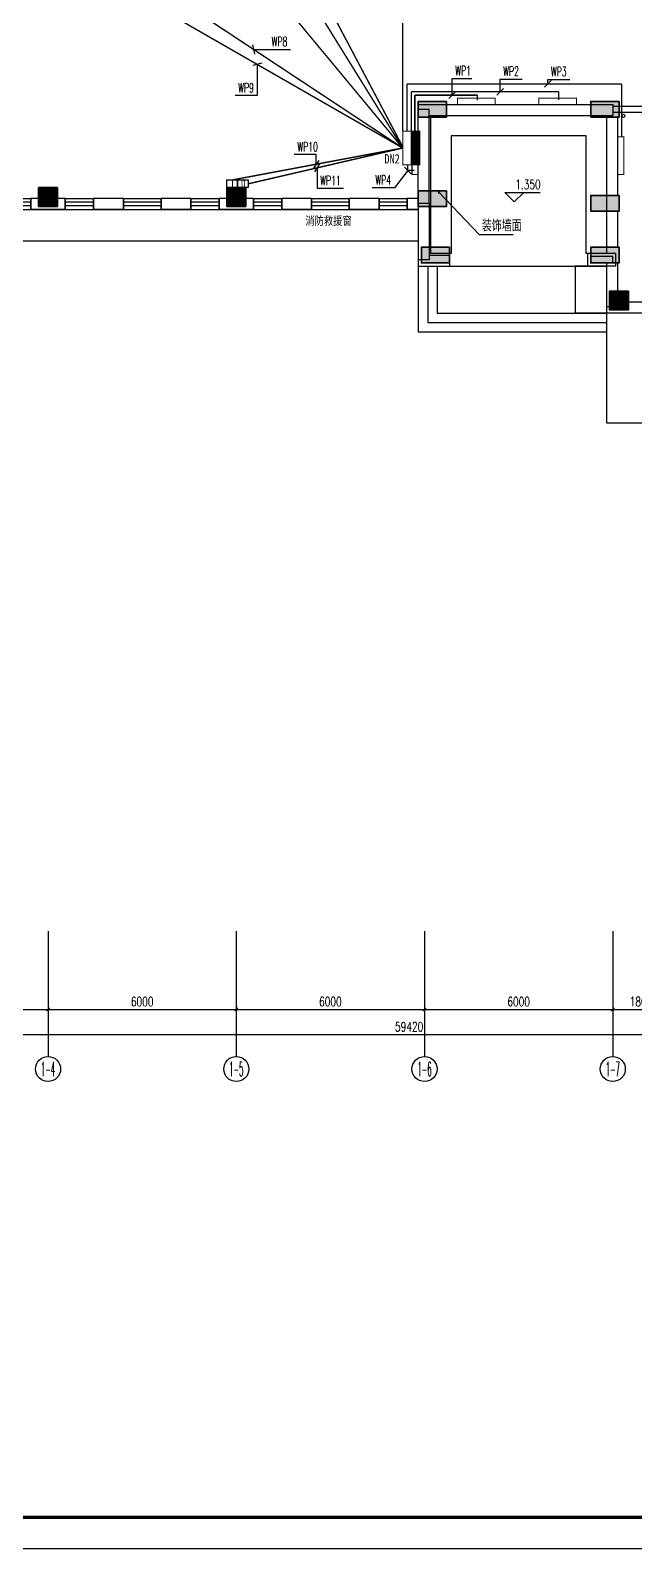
# Model space of a CAD drawing. Extents: x 815029915 to 815825525, y 579155098 to 579748855.
# Drawn here: x 815316102 to 815335363, y 579420227 to 579468629 of the extents above; entities that cross this region are included whole.
import ezdxf
from ezdxf.enums import TextEntityAlignment as Align

# ---------------------------------------------------------------- set-up
doc = ezdxf.new("R2010")
doc.units = 0
doc.header["$LTSCALE"] = 100
doc.header["$MEASUREMENT"] = 0
for name, color, linetype in [('AXIS', 3, 'Continuous'), ('AXIS_TEXT', 7, 'Continuous'), ('COLUMN', 9, 'Continuous'), ('DIM_ELEV', 3, 'Continuous'), ('DIM_LEAD', 3, 'Continuous'), ('E-TEXT-PLAN', 7, 'Continuous'), ('E-TEXT-PLAN-DER', 7, 'Continuous'), ('GROUND', 2, 'Continuous'), ('H-TA-设备', 7, 'Continuous'), ('H-供暖-散热器', 4, 'Continuous'), ('PUB_TEXT', 7, 'Continuous'), ('QD', 3, 'Continuous'), ('STAIR', 2, 'Continuous'), ('SURFACE', 6, 'Continuous'), ('WALL', 9, 'Continuous'), ('WINDOW', 4, 'Continuous'), ('ZG-图框层', 4, 'Continuous'), ('zm', 1, 'Continuous'), ('电-强电平面-标注', 3, 'Continuous'), ('电-强电平面-线缆', 3, 'Continuous')]:
    doc.layers.add(name, color=color, linetype=linetype)
doc.layers.add('柱填充', color=9, linetype='Continuous', lineweight=18)
doc.layers.add('砼柱', color=2, linetype='Continuous', lineweight=35)
doc.styles.add('-宋体', font='', dxfattribs={"width": 0.8})
doc.styles.add('_TCH_AXIS', font='COMPLEX', dxfattribs={"bigfont": 'GBCBIG'})
doc.styles.add('_TCH_DIM', font='SIMPLEX', dxfattribs={"bigfont": 'GBCBIG'})
doc.styles.add('_TCH_DIM_T3', font='SIMPLEX', dxfattribs={"width": 0.705882, "bigfont": 'GBCBIG'})
doc.styles.add('_THVAC_DIM', font='', dxfattribs={"width": 0.8, "height": 3.5})
doc.styles.add('COMPLEX', font='COMPLEX')
doc.styles.add('ELEC-DIM', font='simplex.shx', dxfattribs={"width": 0.6, "bigfont": 'HZTXT.shx'})
doc.styles.add('IDQSTYLE', font='txt.shx', dxfattribs={"width": 0.7, "bigfont": 'hztxt.shx'})
doc.styles.add('宋体-TK', font='', dxfattribs={"width": 0.8})
doc.styles.get('-宋体').set_extended_font_data('SimSun')
doc.styles.get('_THVAC_DIM').set_extended_font_data('SimSun')
doc.styles.get('宋体-TK').set_extended_font_data('SimSun')
doc.dimstyles.new('_TCH_ARCH-100', dxfattribs={"dimscale": 100, "dimtxt": 2.975, "dimasz": 1, "dimexe": 2.5, "dimexo": 3, "dimgap": 1, "dimtad": 1, "dimdec": 0, "dimzin": 0, "dimdsep": 46, "dimtxsty": '_TCH_DIM_T3', "dimblk": 'ARCHTICK', "dimcen": 0.09, "dimclrt": 7, "dimazin": 2, "dimtfac": 1, "dimtdec": 0, "dimtix": 1, "dimtmove": 2, "dimatfit": 3, "dimfxl": 0, "dimtolj": 1, "dimtzin": 0, "dimarcsym": 0})

# ---------------------------------------------------------------- blocks, each defined once
blk = doc.blocks.new('温控器')
at = {"layer": 'H-TA-设备', "color": 1}
blk.add_lwpolyline([(815233581, 579285758), (815233823, 579285758), (815233823, 579285416), (815233581, 579285416)], close=True, dxfattribs=at)
at = {"layer": 'H-TA-设备', "color": 1, "style": '_THVAC_DIM', "width": 0.8}
blk.add_text('T', height=264, rotation=90, dxfattribs=at).set_placement((815233838, 579285525))
blk = doc.blocks.new('拓展盒')
at = {"layer": 'H-TA-设备', "color": 1}
blk.add_lwpolyline([(815257691, 579281713), (815257691, 579281471), (815257349, 579281471), (815257349, 579281713)], close=True, dxfattribs=at)
at = {"layer": 'H-TA-设备', "color": 1, "style": '_THVAC_DIM', "width": 0.8}
blk.add_text('D', height=264, dxfattribs=at).set_placement((815257458, 579281456))
blk = doc.blocks.new('*X96')
at = {"color": 0}
for p, q in [((99.83, 192.74), (101.99, 194.9)), ((99.83, 193.17), (101.57, 194.9)), ((99.83, 193.59), (101.14, 194.9)), ((99.83, 194.02), (100.72, 194.9)), ((99.83, 194.44), (100.29, 194.9)), ((99.83, 194.87), (99.87, 194.9)), ((99.92, 192.4), (102.42, 194.9)), ((100.34, 192.4), (102.84, 194.9)), ((100.76, 192.4), (103.26, 194.9)), ((101.19, 192.4), (103.69, 194.9)), ((101.61, 192.4), (104.11, 194.9)), ((102.04, 192.4), (104.54, 194.9)), ((102.46, 192.4), (104.96, 194.9)), ((102.88, 192.4), (105.38, 194.9)), ((103.31, 192.4), (105.81, 194.9)), ((103.73, 192.4), (106.23, 194.9)), ((104.16, 192.4), (106.66, 194.9)), ((104.58, 192.4), (107.08, 194.9)), ((105.01, 192.4), (107.51, 194.9)), ((105.43, 192.4), (107.93, 194.9)), ((105.85, 192.4), (108.35, 194.9)), ((106.28, 192.4), (108.78, 194.9)), ((106.7, 192.4), (109.2, 194.9)), ((107.13, 192.4), (109.63, 194.9)), ((107.55, 192.4), (109.83, 194.68)), ((107.98, 192.4), (109.83, 194.26)), ((108.4, 192.4), (109.83, 193.83)), ((108.82, 192.4), (109.83, 193.41)), ((109.25, 192.4), (109.83, 192.99)), ((109.67, 192.4), (109.83, 192.56))]:
    blk.add_line(p, q, dxfattribs=at)
blk = doc.blocks.new('HC000427')
at = {"color": 0, "linetype": 'Continuous', "const_width": 0.3}
blk.add_lwpolyline([(5, 2.5), (-5, 2.5), (-5, -2.5), (5, -2.5)], close=True, dxfattribs=at)
blk.add_lwpolyline([(5, 0), (-5, 0)], dxfattribs=at)
at = {"color": 0, "linetype": 'Continuous'}
blk.add_blockref('*X96', (-104.83, -194.9), dxfattribs=at)
at = {"layer": 'E-TEXT-PLAN-DER', "color": 0, "style": 'IDQSTYLE', "width": 0.7}
blk.add_attdef('PSFHATT', (7, -2.5), '', height=2.5, dxfattribs=at)
blk = doc.blocks.new('$TCHSYS$WIN2D')
for p, q in [((-0.5, 0.5), (0.5, 0.5)), ((-0.5, 0.5), (-0.5, -0.5)), ((0.5, 0.5), (0.5, -0.5)), ((0.5, 0.167), (-0.5, 0.167)), ((0.5, -0.167), (-0.5, -0.167)), ((-0.5, -0.5), (0.5, -0.5))]:
    blk.add_line(p, q)
blk = doc.blocks.new('_AXISO')
blk.add_circle((0, 0), 0.5)
at = {"layer": 'AXIS_TEXT', "style": 'COMPLEX', "width": 1.041667}
blk.add_attdef('A', text='', height=0.56, dxfattribs=at).set_placement((-0.25, -0.28), (0.25, -0.28), align=Align.FIT)
blk = doc.blocks.new('_ArchTick')
at = {"color": 0, "linetype": 'ByBlock', "const_width": 0.4}
blk.add_lwpolyline([(-0.5, -0.5), (0.5, 0.5)], dxfattribs=at)
blk = doc.blocks.new('*D399')
at = {"layer": 'AXIS', "color": 0, "lineweight": -2, "transparency": 16777216}
for p, q in [((815298466, 579439617), (815298466, 579436367)), ((815357886, 579439617), (815357886, 579436367)), ((815298466, 579436617), (815357886, 579436617))]:
    blk.add_line(p, q, dxfattribs=at)
at = {"layer": 'Defpoints', "color": 0, "transparency": 16777216}
for p in [(815298466, 579439917), (815357886, 579439917), (815357886, 579436617)]:
    blk.add_point(p, dxfattribs=at)
at = {"layer": 'AXIS', "color": 0, "lineweight": -2, "transparency": 16777216, "xscale": 100, "yscale": 100, "zscale": 100, "rotation": 180}
blk.add_blockref('_ArchTick', (815298466, 579436617), dxfattribs=at)
at = {"layer": 'AXIS', "color": 0, "lineweight": -2, "transparency": 16777216, "xscale": 100, "yscale": 100, "zscale": 100}
blk.add_blockref('_ArchTick', (815357886, 579436617), dxfattribs=at)
at = {"layer": 'AXIS', "color": 7, "transparency": 16777216, "insert": (815328176, 579436865), "char_height": 297.5, "attachment_point": 5, "style": '_TCH_DIM_T3'}
blk.add_mtext('\\A1;59420', dxfattribs=at)
blk = doc.blocks.new('*D403')
at = {"layer": 'AXIS', "color": 0, "lineweight": -2, "transparency": 16777216}
for p, q in [((815310666, 579439617), (815310666, 579437167)), ((815316666, 579439617), (815316666, 579437167)), ((815310666, 579437417), (815316666, 579437417))]:
    blk.add_line(p, q, dxfattribs=at)
at = {"layer": 'Defpoints', "color": 0, "transparency": 16777216}
for p in [(815310666, 579439917), (815316666, 579439917), (815316666, 579437417)]:
    blk.add_point(p, dxfattribs=at)
at = {"layer": 'AXIS', "color": 0, "lineweight": -2, "transparency": 16777216, "xscale": 100, "yscale": 100, "zscale": 100, "rotation": 180}
blk.add_blockref('_ArchTick', (815310666, 579437417), dxfattribs=at)
at = {"layer": 'AXIS', "color": 0, "lineweight": -2, "transparency": 16777216, "xscale": 100, "yscale": 100, "zscale": 100}
blk.add_blockref('_ArchTick', (815316666, 579437417), dxfattribs=at)
at = {"layer": 'AXIS', "color": 7, "transparency": 16777216, "insert": (815313666, 579437665), "char_height": 297.5, "attachment_point": 5, "style": '_TCH_DIM_T3'}
blk.add_mtext('\\A1;6000', dxfattribs=at)
blk = doc.blocks.new('*D404')
at = {"layer": 'AXIS', "color": 0, "lineweight": -2, "transparency": 16777216}
for p, q in [((815316666, 579439617), (815316666, 579437167)), ((815322666, 579439617), (815322666, 579437167)), ((815316666, 579437417), (815322666, 579437417))]:
    blk.add_line(p, q, dxfattribs=at)
at = {"layer": 'Defpoints', "color": 0, "transparency": 16777216}
for p in [(815316666, 579439917), (815322666, 579439917), (815322666, 579437417)]:
    blk.add_point(p, dxfattribs=at)
at = {"layer": 'AXIS', "color": 0, "lineweight": -2, "transparency": 16777216, "xscale": 100, "yscale": 100, "zscale": 100, "rotation": 180}
blk.add_blockref('_ArchTick', (815316666, 579437417), dxfattribs=at)
at = {"layer": 'AXIS', "color": 0, "lineweight": -2, "transparency": 16777216, "xscale": 100, "yscale": 100, "zscale": 100}
blk.add_blockref('_ArchTick', (815322666, 579437417), dxfattribs=at)
at = {"layer": 'AXIS', "color": 7, "transparency": 16777216, "insert": (815319666, 579437665), "char_height": 297.5, "attachment_point": 5, "style": '_TCH_DIM_T3'}
blk.add_mtext('\\A1;6000', dxfattribs=at)
blk = doc.blocks.new('*D405')
at = {"layer": 'AXIS', "color": 0, "lineweight": -2, "transparency": 16777216}
for p, q in [((815322666, 579439617), (815322666, 579437167)), ((815328666, 579439617), (815328666, 579437167)), ((815322666, 579437417), (815328666, 579437417))]:
    blk.add_line(p, q, dxfattribs=at)
at = {"layer": 'Defpoints', "color": 0, "transparency": 16777216}
for p in [(815322666, 579439917), (815328666, 579439917), (815328666, 579437417)]:
    blk.add_point(p, dxfattribs=at)
at = {"layer": 'AXIS', "color": 0, "lineweight": -2, "transparency": 16777216, "xscale": 100, "yscale": 100, "zscale": 100, "rotation": 180}
blk.add_blockref('_ArchTick', (815322666, 579437417), dxfattribs=at)
at = {"layer": 'AXIS', "color": 0, "lineweight": -2, "transparency": 16777216, "xscale": 100, "yscale": 100, "zscale": 100}
blk.add_blockref('_ArchTick', (815328666, 579437417), dxfattribs=at)
at = {"layer": 'AXIS', "color": 7, "transparency": 16777216, "insert": (815325666, 579437665), "char_height": 297.5, "attachment_point": 5, "style": '_TCH_DIM_T3'}
blk.add_mtext('\\A1;6000', dxfattribs=at)
blk = doc.blocks.new('*D406')
at = {"layer": 'AXIS', "color": 0, "lineweight": -2, "transparency": 16777216}
for p, q in [((815328666, 579439617), (815328666, 579437167)), ((815334666, 579439617), (815334666, 579437167)), ((815328666, 579437417), (815334666, 579437417))]:
    blk.add_line(p, q, dxfattribs=at)
at = {"layer": 'Defpoints', "color": 0, "transparency": 16777216}
for p in [(815328666, 579439917), (815334666, 579439917), (815334666, 579437417)]:
    blk.add_point(p, dxfattribs=at)
at = {"layer": 'AXIS', "color": 0, "lineweight": -2, "transparency": 16777216, "xscale": 100, "yscale": 100, "zscale": 100, "rotation": 180}
blk.add_blockref('_ArchTick', (815328666, 579437417), dxfattribs=at)
at = {"layer": 'AXIS', "color": 0, "lineweight": -2, "transparency": 16777216, "xscale": 100, "yscale": 100, "zscale": 100}
blk.add_blockref('_ArchTick', (815334666, 579437417), dxfattribs=at)
at = {"layer": 'AXIS', "color": 7, "transparency": 16777216, "insert": (815331666, 579437665), "char_height": 297.5, "attachment_point": 5, "style": '_TCH_DIM_T3'}
blk.add_mtext('\\A1;6000', dxfattribs=at)
blk = doc.blocks.new('*D407')
at = {"layer": 'AXIS', "color": 0, "lineweight": -2, "transparency": 16777216}
for p, q in [((815334666, 579439617), (815334666, 579437167)), ((815336466, 579439617), (815336466, 579437167)), ((815334666, 579437417), (815336466, 579437417))]:
    blk.add_line(p, q, dxfattribs=at)
at = {"layer": 'Defpoints', "color": 0, "transparency": 16777216}
for p in [(815334666, 579439917), (815336466, 579439917), (815336466, 579437417)]:
    blk.add_point(p, dxfattribs=at)
at = {"layer": 'AXIS', "color": 0, "lineweight": -2, "transparency": 16777216, "xscale": 100, "yscale": 100, "zscale": 100, "rotation": 180}
blk.add_blockref('_ArchTick', (815334666, 579437417), dxfattribs=at)
at = {"layer": 'AXIS', "color": 0, "lineweight": -2, "transparency": 16777216, "xscale": 100, "yscale": 100, "zscale": 100}
blk.add_blockref('_ArchTick', (815336466, 579437417), dxfattribs=at)
at = {"layer": 'AXIS', "color": 7, "transparency": 16777216, "insert": (815335566, 579437665), "char_height": 297.5, "attachment_point": 5, "style": '_TCH_DIM_T3'}
blk.add_mtext('\\A1;1800', dxfattribs=at)
blk = doc.blocks.new('ll')
at = {"layer": 'ZG-图框层'}
blk.add_lwpolyline([(815136770, 579524220), (815255670, 579524220), (815255670, 579608320), (815136770, 579608320)], close=True, dxfattribs=at)

msp = doc.modelspace()

# ---------------------------------------------------------------- hatches: boundary and pattern name
at = {"layer": 'DIM_LEAD'}
msp.add_hatch(color=256, dxfattribs=at).paths.add_polyline_path([(815329167.2, 579463459.8, 1), (815329087.2, 579463459.8, 1)], flags=17)
at = {"layer": '柱填充', "lineweight": 18}
for points in [[(815329366.1, 579466366.7), (815328466.1, 579466366.7), (815328466.1, 579465866.7), (815329366.1, 579465866.7)], [(815334866.1, 579466366.7), (815333966.1, 579466366.7), (815333966.1, 579465866.7), (815334866.1, 579465866.7)], [(815316966.1, 579463616.7), (815316366.1, 579463616.7), (815316366.1, 579463016.7), (815316966.1, 579463016.7)], [(815322966.1, 579463616.7), (815322366.1, 579463616.7), (815322366.1, 579463016.7), (815322966.1, 579463016.7)], [(815329366.1, 579463516.7), (815328466.1, 579463516.7), (815328466.1, 579463016.7), (815329366.1, 579463016.7)], [(815334866.1, 579463366.7), (815333966.1, 579463366.7), (815333966.1, 579462866.7), (815334866.1, 579462866.7)], [(815329466.1, 579461716.7), (815328566.1, 579461716.7), (815328566.1, 579461216.7), (815329466.1, 579461216.7)], [(815334866.1, 579461716.7), (815333966.1, 579461716.7), (815333966.1, 579461216.7), (815334866.1, 579461216.7)], [(815335166.1, 579460316.7), (815334566.1, 579460316.7), (815334566.1, 579459716.7), (815335166.1, 579459716.7)]]:
    msp.add_hatch(color=250, dxfattribs=at).paths.add_polyline_path(points)

# ---------------------------------------------------------------- linework, layer by layer
for p, q in [((815328866.1, 579461516.7), (815328866.1, 579465916.7)), ((815328866.1, 579465916.7), (815334466.1, 579465916.7)), ((815334466.1, 579465916.7), (815334466.1, 579461516.7)), ((815333816.1, 579465266.7), (815329516.1, 579465266.7)), ((815329516.1, 579465266.7), (815329516.1, 579461966.7)), ((815333816.1, 579461966.7), (815333816.1, 579465266.7)), ((815310466.1, 579462916.7), (815328466.1, 579462916.7)), ((815328466.1, 579462916.7), (815328466.1, 579461116.7)), ((815329516.1, 579461966.7), (815329516.1, 579461516.7)), ((815333816.1, 579461516.7), (815333816.1, 579461966.7)), ((815329516.1, 579461516.7), (815328866.1, 579461516.7)), ((815334466.1, 579461516.7), (815333816.1, 579461516.7)), ((815328466.1, 579461116.7), (815334466.1, 579461116.7)), ((815334466.1, 579461116.7), (815334466.1, 579456116.7)), ((815334466.1, 579459616.7), (815334466.1, 579456116.7)), ((815334466.1, 579456116.7), (815336266.1, 579456116.7)), ((815334466.1, 579456116.7), (815334866.1, 579456116.7)), ((815334866.1, 579456116.7), (815356166.1, 579456116.7))]:
    msp.add_line(p, q)
msp.add_circle((815335000.9, 579465904.8), 50)
at = {"layer": 'AXIS'}
for p, q in [((815316666.1, 579439916.7), (815316666.1, 579435916.7)), ((815322666.1, 579439916.7), (815322666.1, 579435916.7)), ((815328666.1, 579439916.7), (815328666.1, 579435916.7)), ((815334666.1, 579439916.7), (815334666.1, 579435916.7))]:
    msp.add_line(p, q, dxfattribs=at)
at = {"layer": 'COLUMN'}
for points in [[(815328466.1, 579465866.7), (815329366.1, 579465866.7), (815329366.1, 579466366.7), (815328466.1, 579466366.7)], [(815333966.1, 579465866.7), (815334866.1, 579465866.7), (815334866.1, 579466366.7), (815333966.1, 579466366.7)], [(815316366.1, 579463016.7), (815316966.1, 579463016.7), (815316966.1, 579463616.7), (815316366.1, 579463616.7)], [(815322366.1, 579463016.7), (815322966.1, 579463016.7), (815322966.1, 579463616.7), (815322366.1, 579463616.7)], [(815328466.1, 579463016.7), (815329366.1, 579463016.7), (815329366.1, 579463516.7), (815328466.1, 579463516.7)], [(815333966.1, 579462866.7), (815334866.1, 579462866.7), (815334866.1, 579463366.7), (815333966.1, 579463366.7)], [(815334566.1, 579459716.7), (815335166.1, 579459716.7), (815335166.1, 579460316.7), (815334566.1, 579460316.7)]]:
    msp.add_lwpolyline(points, close=True, dxfattribs=at)
for points in [[(815334866.1, 579461716.7), (815333966.1, 579461716.7)], [(815333966.1, 579461716.7), (815333966.1, 579461416.7)], [(815333966.1, 579461416.7), (815333966.1, 579461216.7)], [(815334866.1, 579461216.7), (815334866.1, 579461716.7)], [(815333966.1, 579461216.7), (815334816.1, 579461216.7)], [(815334816.1, 579461216.7), (815334866.1, 579461216.7)]]:
    msp.add_lwpolyline(points, dxfattribs=at)
at = {"layer": 'DIM_ELEV'}
for p, q in [((815331526.3, 579463162.2), (815331226.3, 579463462.2)), ((815331226.3, 579463462.2), (815332347.8, 579463462.2)), ((815331526.3, 579463162.2), (815331826.3, 579463462.2))]:
    msp.add_line(p, q, dxfattribs=at)
at = {"layer": 'DIM_LEAD'}
for p, q in [((815329127.2, 579463459.8), (815330408.1, 579462117)), ((815330408.1, 579462117), (815331488.2, 579462117))]:
    msp.add_line(p, q, dxfattribs=at)
at = {"layer": 'GROUND'}
for p, q in [((815328466.1, 579462916.7), (815328466.1, 579461916.7)), ((815334466.1, 579461116.7), (815333466.1, 579461116.7)), ((815334466.1, 579459616.7), (815333466.1, 579459616.7))]:
    msp.add_line(p, q, dxfattribs=at)
for points in [[(815310466.1, 579462916.7), (815328466.1, 579462916.7)], [(815309466.1, 579461916.7), (815328466.1, 579461916.7)], [(815333466.1, 579461116.7), (815333466.1, 579459616.7)], [(815334466.1, 579461116.7), (815334466.1, 579459616.7)]]:
    msp.add_lwpolyline(points, dxfattribs=at)
at = {"layer": 'H-供暖-散热器', "const_width": 35}
for points in [[(815329718.7, 579466266.7), (815330918.7, 579466266.7), (815330918.7, 579466466.7), (815329718.7, 579466466.7)], [(815332312.4, 579466266.7), (815333512.4, 579466266.7), (815333512.4, 579466466.7), (815332312.4, 579466466.7)], [(815328466.1, 579464036.8), (815328466.1, 579465236.8), (815328266.1, 579465236.8), (815328266.1, 579464036.8)], [(815335016.1, 579464036.8), (815335016.1, 579465236.8), (815334816.1, 579465236.8), (815334816.1, 579464036.8)]]:
    msp.add_lwpolyline(points, close=True, dxfattribs=at)
at = {"layer": 'STAIR'}
for p, q in [((815328466.1, 579461116.7), (815328466.1, 579459016.7)), ((815328766.1, 579461116.7), (815328766.1, 579459316.7)), ((815329066.1, 579461116.7), (815329066.1, 579459616.7)), ((815329066.1, 579459616.7), (815334466.1, 579459616.7)), ((815328466.1, 579459016.7), (815334466.1, 579459016.7)), ((815328766.1, 579459316.7), (815334466.1, 579459316.7))]:
    msp.add_line(p, q, dxfattribs=at)
at = {"layer": 'SURFACE'}
for p, q in [((815334766.1, 579461516.7), (815333866.1, 579461516.7)), ((815333866.1, 579461116.7), (815333866.1, 579461516.7)), ((815334766.1, 579461116.7), (815334766.1, 579461516.7)), ((815334766.1, 579461116.7), (815333866.1, 579461116.7))]:
    msp.add_line(p, q, dxfattribs=at)
at = {"layer": 'WALL'}
for p, q in [((815328466.1, 579466266.7), (815334666.1, 579466266.7)), ((815328466.1, 579463116.7), (815328466.1, 579466116.7)), ((815328466.1, 579466116.7), (815328816.1, 579466116.7)), ((815328816.1, 579463116.7), (815328816.1, 579466116.7)), ((815334666.1, 579466266.7), (815334666.1, 579465916.7)), ((815334666.1, 579466216.7), (815338266.1, 579466216.7)), ((815328816.1, 579465916.7), (815334666.1, 579465916.7)), ((815334466.1, 579465866.7), (815334466.1, 579463366.7)), ((815334666.1, 579466016.7), (815338266.1, 579466016.7)), ((815334816.1, 579465866.7), (815334816.1, 579463366.7)), ((815316366.1, 579463266.7), (815316116.1, 579463266.7)), ((815317216.1, 579463266.7), (815316966.1, 579463266.7)), ((815319066.1, 579463266.7), (815318116.1, 579463266.7)), ((815321216.1, 579463266.7), (815320266.1, 579463266.7)), ((815322366.1, 579463266.7), (815322116.1, 579463266.7)), ((815323216.1, 579463266.7), (815322966.1, 579463266.7)), ((815325066.1, 579463266.7), (815324116.1, 579463266.7)), ((815327216.1, 579463266.7), (815326266.1, 579463266.7)), ((815328466.1, 579463266.7), (815328116.1, 579463266.7)), ((815317216.1, 579462916.7), (815316116.1, 579462916.7)), ((815319066.1, 579462916.7), (815318116.1, 579462916.7)), ((815321216.1, 579462916.7), (815320266.1, 579462916.7)), ((815323216.1, 579462916.7), (815322116.1, 579462916.7)), ((815325066.1, 579462916.7), (815324116.1, 579462916.7)), ((815327216.1, 579462916.7), (815326266.1, 579462916.7)), ((815328466.1, 579462916.7), (815328116.1, 579462916.7)), ((815328466.1, 579463116.7), (815328466.1, 579461316.7)), ((815328466.1, 579463116.7), (815328816.1, 579463116.7)), ((815328816.1, 579463116.7), (815328816.1, 579461316.7)), ((815334466.1, 579462866.7), (815334466.1, 579461716.7)), ((815334816.1, 579462866.7), (815334816.1, 579461716.7)), ((815328816.1, 579461316.7), (815328466.1, 579461316.7)), ((815328816.1, 579461466.7), (815329466.1, 579461466.7)), ((815329466.1, 579461466.7), (815329466.1, 579461116.7)), ((815334666.1, 579461416.7), (815333966.1, 579461416.7)), ((815333966.1, 579461216.7), (815333966.1, 579461416.7)), ((815334666.1, 579461216.7), (815334666.1, 579461416.7)), ((815328466.1, 579461116.7), (815329466.1, 579461116.7)), ((815334666.1, 579461216.7), (815333966.1, 579461216.7)), ((815334466.1, 579461216.7), (815334466.1, 579459816.7)), ((815334816.1, 579461216.7), (815334816.1, 579459816.7)), ((815336166.1, 579459966.7), (815335166.1, 579459966.7)), ((815334816.1, 579459816.7), (815334466.1, 579459816.7)), ((815336266.1, 579459616.7), (815334466.1, 579459616.7))]:
    msp.add_line(p, q, dxfattribs=at)
for points in [[(815316116.1, 579462916.7), (815316116.1, 579463266.7)], [(815317216.1, 579462916.7), (815317216.1, 579463266.7)], [(815318116.1, 579462916.7), (815318116.1, 579463266.7)], [(815319066.1, 579462916.7), (815319066.1, 579463266.7)], [(815320266.1, 579462916.7), (815320266.1, 579463266.7)], [(815321216.1, 579462916.7), (815321216.1, 579463266.7)], [(815322116.1, 579462916.7), (815322116.1, 579463266.7)], [(815323216.1, 579462916.7), (815323216.1, 579463266.7)], [(815324116.1, 579462916.7), (815324116.1, 579463266.7)], [(815325066.1, 579462916.7), (815325066.1, 579463266.7)], [(815326266.1, 579462916.7), (815326266.1, 579463266.7)], [(815327216.1, 579462916.7), (815327216.1, 579463266.7)], [(815328116.1, 579462916.7), (815328116.1, 579463266.7)]]:
    msp.add_lwpolyline(points, dxfattribs=at)
msp.add_lwpolyline([(815328566.1, 579461216.7), (815329466.1, 579461216.7), (815329466.1, 579461716.7), (815328566.1, 579461716.7)], close=True, dxfattribs=at)
at = {"layer": 'ZG-图框层'}
msp.add_lwpolyline([(815288638.1, 579420226.5), (815407538.1, 579420226.5), (815407538.1, 579504326.5), (815288638.1, 579504326.5)], close=True, dxfattribs=at)
at = {"layer": 'ZG-图框层', "const_width": 100}
msp.add_lwpolyline([(815291138.1, 579421226.5), (815406538.1, 579421226.5), (815406538.1, 579503326.5), (815291138.1, 579503326.5)], close=True, dxfattribs=at)
at = {"layer": '电-强电平面-标注', "color": 1}
for p, q in [((815323186.4, 579468168.6), (815323246.4, 579467874.7)), ((815323477.6, 579467582.3), (815323187.9, 579467504)), ((815323216.4, 579468021.6), (815323690.5, 579468021.6)), ((815323690.5, 579468021.6), (815324396.2, 579468021.6)), ((815323332.8, 579467543.2), (815323332.8, 579466551.2)), ((815329544.5, 579466564.6), (815329544.5, 579467094.4)), ((815329544.5, 579467094.4), (815330173, 579467094.4)), ((815329650.5, 579466670.7), (815329438.4, 579466458.6)), ((815331179.8, 579466778.2), (815330967.7, 579466566)), ((815331073.8, 579466672.1), (815331073.8, 579467077.1)), ((815331073.8, 579467077.1), (815331779.5, 579467077.1)), ((815332699.7, 579467029.2), (815332487.5, 579466817.1)), ((815332593.6, 579466923.2), (815332593.6, 579467065.1)), ((815332593.6, 579467065.1), (815333299.3, 579467065.1)), ((815323332.8, 579466551.2), (815322627, 579466551.2)), ((815325208.5, 579464669.1), (815324511.4, 579464669.1)), ((815325208.5, 579464361.1), (815325208.5, 579464669.1)), ((815325293.3, 579464484.9), (815325123.8, 579464237.4)), ((815325320, 579464373.2), (815325161.2, 579464118.7)), ((815325240.6, 579464246), (815325240.6, 579463595.9)), ((815328026, 579464272.3), (815328238.2, 579464060.2)), ((815328132.1, 579464166.2), (815327711.4, 579463611.1)), ((815325240.6, 579463595.9), (815326083.5, 579463595.9)), ((815327711.4, 579463611.1), (815326997.1, 579463611.1))]:
    msp.add_line(p, q, dxfattribs=at)
at = {"layer": '电-强电平面-线缆', "color": 1, "linetype": 'Continuous', "const_width": 45}
for points in [[(815323998.5, 579472432.9), (815327971.4, 579464916.8)], [(815316836.9, 579472238), (815327971.4, 579464879)], [(815323422.7, 579472216.2), (815327971.4, 579464879)], [(815327972.2, 579465419), (815327972.2, 579472316.1)], [(815316836.9, 579471274), (815327971.4, 579464879)], [(815322666.1, 579471274), (815327971.4, 579464879)], [(815328105.6, 579465419), (815328105.6, 579466923.2)], [(815328105.6, 579466923.2), (815334945.5, 579466923.2)], [(815328241.4, 579465419), (815328241.4, 579466672.1)], [(815328241.4, 579466672.1), (815332939.9, 579466672.1)], [(815332939.9, 579466672.1), (815332939.9, 579466406.9)], [(815334945.5, 579466923.2), (815334945.5, 579465233.7)], [(815328356.9, 579465419), (815328356.9, 579466564.6)], [(815328356.9, 579466564.6), (815330348.3, 579466564.6)], [(815330348.3, 579466564.6), (815330348.3, 579466396.6)], [(815322562.2, 579463865.1), (815327971.4, 579464879)], [(815323049.4, 579463738), (815327971.4, 579464879)], [(815328124.7, 579464339), (815328124.7, 579464166.2)], [(815328124.7, 579464166.2), (815328338.3, 579464166.2)]]:
    msp.add_lwpolyline(points, dxfattribs=at)
at = {"layer": '砼柱', "color": 3, "lineweight": 35}
for points in [[(815329366.1, 579466366.7), (815328466.1, 579466366.7), (815328466.1, 579465866.7), (815329366.1, 579465866.7)], [(815334866.1, 579466366.7), (815333966.1, 579466366.7), (815333966.1, 579465866.7), (815334866.1, 579465866.7)], [(815316966.1, 579463616.7), (815316366.1, 579463616.7), (815316366.1, 579463016.7), (815316966.1, 579463016.7)], [(815322966.1, 579463616.7), (815322366.1, 579463616.7), (815322366.1, 579463016.7), (815322966.1, 579463016.7)], [(815329366.1, 579463516.7), (815328466.1, 579463516.7), (815328466.1, 579463016.7), (815329366.1, 579463016.7)], [(815334866.1, 579463366.7), (815333966.1, 579463366.7), (815333966.1, 579462866.7), (815334866.1, 579462866.7)], [(815329466.1, 579461716.7), (815328566.1, 579461716.7), (815328566.1, 579461216.7), (815329466.1, 579461216.7)], [(815334866.1, 579461716.7), (815333966.1, 579461716.7), (815333966.1, 579461216.7), (815334866.1, 579461216.7)], [(815335166.1, 579460316.7), (815334566.1, 579460316.7), (815334566.1, 579459716.7), (815335166.1, 579459716.7)]]:
    msp.add_lwpolyline(points, close=True, dxfattribs=at)

# ---------------------------------------------------------------- block references
at = {"rotation": 270}
msp.add_blockref('温控器', (236036949.7, 1394697445.8), dxfattribs=at)
msp.add_blockref('拓展盒', (65358.5, 182146.1))
at = {"layer": 'AXIS'}
ref = msp.add_blockref('_AXISO', (815316666.1, 579435516.7), dxfattribs=dict(at, xscale=800, yscale=800, zscale=800))
ref.add_attrib('A', '1-4', dxfattribs={"color": 7, "height": 452.55, "style": '_TCH_AXIS', "width": 0.368421}).set_placement((815316439.8, 579435290.4), (815316892.3, 579435290.4), align=Align.FIT)
ref = msp.add_blockref('_AXISO', (815322666.1, 579435516.7), dxfattribs=dict(at, xscale=800, yscale=800, zscale=800))
ref.add_attrib('A', '1-5', dxfattribs={"color": 7, "height": 452.55, "style": '_TCH_AXIS', "width": 0.381818}).set_placement((815322439.8, 579435290.4), (815322892.3, 579435290.4), align=Align.FIT)
ref = msp.add_blockref('_AXISO', (815328666.1, 579435516.7), dxfattribs=dict(at, xscale=800, yscale=800, zscale=800))
ref.add_attrib('A', '1-6', dxfattribs={"color": 7, "height": 452.55, "style": '_TCH_AXIS', "width": 0.381818}).set_placement((815328439.8, 579435290.4), (815328892.3, 579435290.4), align=Align.FIT)
ref = msp.add_blockref('_AXISO', (815334666.1, 579435516.7), dxfattribs=dict(at, xscale=800, yscale=800, zscale=800))
ref.add_attrib('A', '1-7', dxfattribs={"color": 7, "height": 452.55, "style": '_TCH_AXIS', "width": 0.381818}).set_placement((815334439.8, 579435290.4), (815334892.3, 579435290.4), align=Align.FIT)
at = {"layer": 'E-TEXT-PLAN', "color": 142, "linetype": 'Continuous', "ltscale": 0.25, "xscale": 108, "yscale": 108, "zscale": 108, "rotation": 90}
msp.add_blockref('HC000427', (815328241.4, 579464879), dxfattribs=at)
at = {"layer": 'WINDOW', "yscale": -350, "rotation": 180}
for p, xscale, zscale in [((815315666.1, 579463091.7), -900, 900), ((815317666.1, 579463091.7), -900, 900), ((815319666.1, 579463091.7), -1200, 1200), ((815321666.1, 579463091.7), -900, 900), ((815323666.1, 579463091.7), -900, 900), ((815325666.1, 579463091.7), -1200, 1200), ((815327666.1, 579463091.7), -900, 900)]:
    msp.add_blockref('$TCHSYS$WIN2D', p, dxfattribs=dict(at, xscale=xscale, zscale=zscale))
at = {"layer": 'zm', "color": 1}
msp.add_blockref('ll', (151868, -103993.4), dxfattribs=at)

# ---------------------------------------------------------------- texts
at = {"layer": 'DIM_ELEV', "color": 7, "style": '_TCH_DIM', "width": 0.705882}
msp.add_text('1.350', height=297.5, dxfattribs=at).set_placement((815331557.8, 579463567.2))
at = {"layer": 'DIM_LEAD', "color": 7, "style": '_TCH_DIM'}
msp.add_text('装饰墙面', height=373.33, dxfattribs=at).set_placement((815330492.6, 579462222))
at = {"layer": 'PUB_TEXT', "style": '宋体-TK', "width": 0.8}
msp.add_text('消防救援窗', height=264.35, dxfattribs=at).set_placement((815324864, 579462425.5))
at = {"layer": 'QD', "color": 3, "style": '-宋体', "width": 0.8}
msp.add_text('DN2', height=300, dxfattribs=at).set_placement((815327387.7, 579464385.2, 2970))
at = {"layer": '电-强电平面-标注', "color": 1, "style": 'ELEC-DIM', "width": 0.6}
for s, p in [('WP8', (815323790.5, 579468121.6)), ('WP1', (815329644.5, 579467194.4)), ('WP2', (815331173.8, 579467177.1)), ('WP3', (815332693.6, 579467165.1)), ('WP9', (815322727, 579466651.2)), ('WP10', (815324611.4, 579464769.1)), ('WP11', (815325340.6, 579463695.9)), ('WP4', (815327097.1, 579463711.1))]:
    msp.add_text(s, height=300, dxfattribs=at).set_placement(p)

# ---------------------------------------------------------------- dimensions: what is measured, and where the dimension line sits
at = {"layer": 'AXIS'}
for p1, p2, distance, picture, middle in [((815298466.1, 579439916.7), (815357886.1, 579439916.7), -3300, '*D399', (815328176.1, 579436865.4)), ((815310666.1, 579439916.7), (815316666.1, 579439916.7), -2500, '*D403', (815313666.1, 579437665.4)), ((815316666.1, 579439916.7), (815322666.1, 579439916.7), -2500, '*D404', (815319666.1, 579437665.4)), ((815322666.1, 579439916.7), (815328666.1, 579439916.7), -2500, '*D405', (815325666.1, 579437665.4)), ((815328666.1, 579439916.7), (815334666.1, 579439916.7), -2500, '*D406', (815331666.1, 579437665.4)), ((815334666.1, 579439916.7), (815336466.1, 579439916.7), -2500, '*D407', (815335566.1, 579437665.4))]:
    dim = msp.add_aligned_dim(p1=p1, p2=p2, distance=distance, dimstyle='_TCH_ARCH-100', dxfattribs=at)
    dim.commit()
    dim.dimension.update_dxf_attribs({"geometry": picture, "text_midpoint": middle})

doc.saveas('drawing.dxf')
